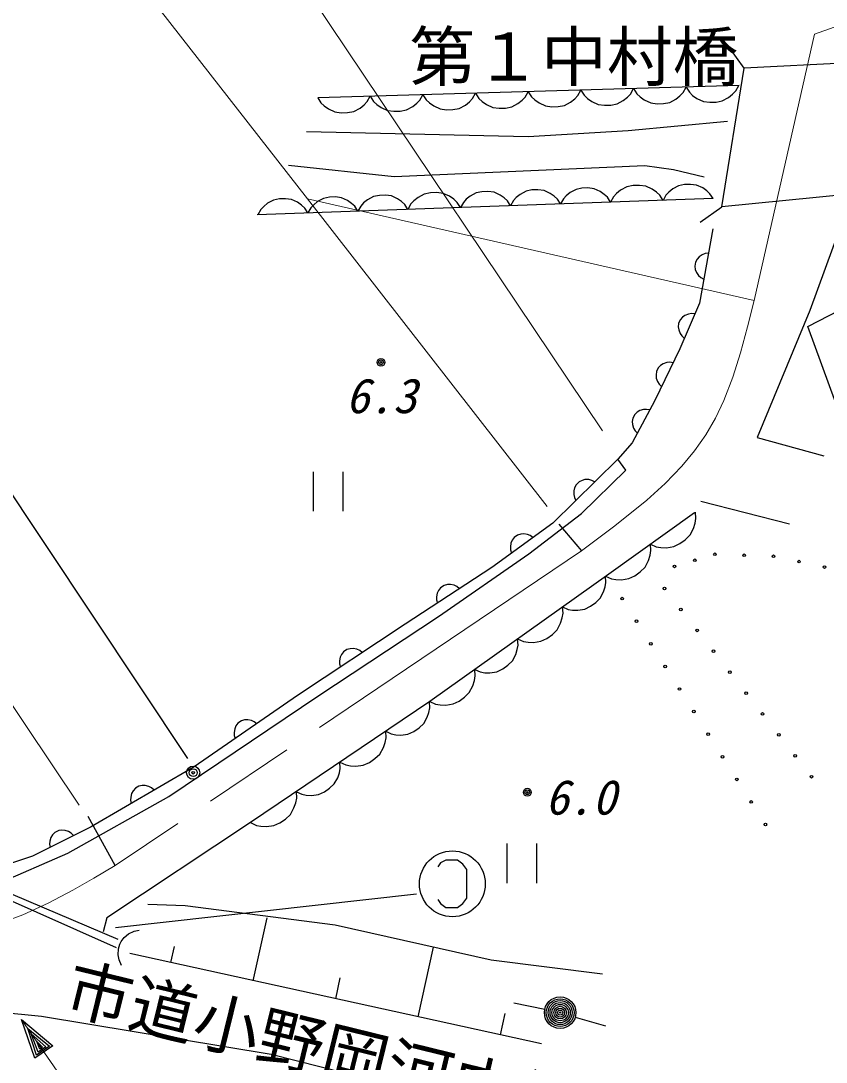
# Model space of a CAD drawing. Units: millimetres, scale not verified. Extents: x 39750 to 680000, y 20000 to 380250.
# Drawn here: x 169606 to 200196, y 264177 to 303744 of the extents above; entities that cross this region are included whole.
import ezdxf
from ezdxf.enums import TextEntityAlignment as Align

# ---------------------------------------------------------------- set-up
doc = ezdxf.new("R2010")
doc.units = ezdxf.units.MM
doc.header["$LTSCALE"] = 1000
doc.linetypes.add('CHAIN', pattern=[18.5, 12, -1.5, 3.5, -1.5])
for name, color, linetype, lineweight in [('M-BGD', 7, 'Continuous', 25), ('M-BGD-EXST', 7, 'Continuous', 25), ('M-BMK', 2, 'CHAIN', 13), ('M-STR-HTXT', 7, 'Continuous', 13), ('M-STR-STR1', 1, 'Continuous', 25), ('M-STR-STRC', 7, 'Continuous', 25)]:
    doc.layers.add(name, color=color, linetype=linetype, lineweight=lineweight)
doc.layers.add('M-BMK-HTXT', color=7, linetype='Continuous')
doc.styles.add('ＭＳ ゴシック', font='')
doc.styles.get('ＭＳ ゴシック').set_extended_font_data('MS Gothic')

msp = doc.modelspace()

# ---------------------------------------------------------------- linework, layer by layer
at = {"layer": 'M-BGD'}
for p, q in [((196898, 301282), (180881, 300822)), ((190763, 300906), (190877, 301109)), ((190877, 301109), (191003, 300913)), ((192762, 300963), (192876, 301167)), ((192876, 301167), (193002, 300970)), ((194761, 301021), (194875, 301224)), ((194875, 301224), (195001, 301027)), ((196760, 301078), (196874, 301281)), ((180881, 300822), (181007, 300626)), ((182766, 300676), (182880, 300880)), ((182880, 300880), (183006, 300683)), ((184649, 300610), (184765, 300734)), ((184765, 300734), (184879, 300937)), ((184879, 300937), (185005, 300740)), ((185005, 300740), (185128, 300624)), ((186648, 300668), (186764, 300791)), ((186764, 300791), (186878, 300994)), ((186878, 300994), (187004, 300798)), ((187004, 300798), (187127, 300681)), ((188490, 300600), (188647, 300725)), ((188647, 300725), (188763, 300848)), ((188763, 300848), (188878, 301052)), ((188878, 301052), (189003, 300855)), ((189003, 300855), (189127, 300739)), ((189127, 300739), (189290, 300623)), ((190490, 300658), (190646, 300782)), ((190646, 300782), (190763, 300906)), ((191003, 300913), (191126, 300796)), ((191126, 300796), (191289, 300681)), ((192252, 300588), (192489, 300715)), ((192489, 300715), (192645, 300840)), ((192645, 300840), (192762, 300963)), ((193002, 300970), (193125, 300854)), ((193125, 300854), (193288, 300738)), ((193288, 300738), (193532, 300625)), ((194252, 300646), (194488, 300773)), ((194488, 300773), (194644, 300897)), ((194644, 300897), (194761, 301021)), ((195001, 301027), (195124, 300911)), ((195124, 300911), (195288, 300796)), ((195288, 300796), (195531, 300683)), ((196251, 300703), (196487, 300830)), ((196487, 300830), (196644, 300955)), ((196644, 300955), (196760, 301078)), ((181007, 300626), (181130, 300509)), ((181130, 300509), (181293, 300394)), ((181293, 300394), (181537, 300281)), ((182256, 300301), (182493, 300428)), ((182493, 300428), (182649, 300553)), ((182649, 300553), (182766, 300676)), ((183006, 300683), (183129, 300567)), ((183129, 300567), (183293, 300451)), ((183293, 300451), (183536, 300338)), ((183536, 300338), (183777, 300305)), ((183777, 300305), (184017, 300312)), ((184017, 300312), (184256, 300359)), ((184256, 300359), (184492, 300486)), ((184492, 300486), (184649, 300610)), ((185128, 300624), (185292, 300509)), ((185292, 300509), (185535, 300396)), ((185535, 300396), (185776, 300362)), ((185776, 300362), (186016, 300369)), ((186016, 300369), (186255, 300416)), ((186255, 300416), (186491, 300543)), ((186491, 300543), (186648, 300668)), ((187127, 300681), (187291, 300566)), ((187291, 300566), (187534, 300453)), ((187534, 300453), (187775, 300420)), ((187775, 300420), (188015, 300427)), ((188015, 300427), (188254, 300474)), ((188254, 300474), (188490, 300600)), ((189290, 300623), (189533, 300510)), ((189533, 300510), (189774, 300477)), ((189774, 300477), (190014, 300484)), ((190014, 300484), (190253, 300531)), ((190253, 300531), (190490, 300658)), ((191289, 300681), (191533, 300568)), ((191533, 300568), (191774, 300535)), ((191774, 300535), (192014, 300542)), ((192014, 300542), (192252, 300588)), ((193532, 300625), (193773, 300592)), ((193773, 300592), (194013, 300599)), ((194013, 300599), (194252, 300646)), ((195531, 300683), (195772, 300649)), ((195772, 300649), (196012, 300656)), ((196012, 300656), (196251, 300703)), ((181537, 300281), (181778, 300248)), ((181778, 300248), (182018, 300255)), ((182018, 300255), (182256, 300301)), ((188879, 299335), (180460, 299521)), ((192673, 299570), (188879, 299335)), ((196449, 299913), (192673, 299570)), ((183792, 297812), (179773, 298246)), ((193306, 298229), (183792, 297812)), ((194396, 298086), (193306, 298229)), ((195567, 297804), (194396, 298086)), ((184929, 297162), (184693, 297034)), ((185167, 297211), (184929, 297162)), ((185407, 297219), (185167, 297211)), ((185648, 297188), (185407, 297219)), ((185892, 297076), (185648, 297188)), ((186897, 297204), (186673, 297082)), ((187123, 297250), (186897, 297204)), ((187351, 297258), (187123, 297250)), ((187580, 297228), (187351, 297258)), ((187812, 297122), (187580, 297228)), ((188572, 297149), (188424, 297030)), ((188795, 297271), (188572, 297149)), ((189022, 297317), (188795, 297271)), ((189250, 297325), (189022, 297317)), ((189479, 297295), (189250, 297325)), ((189711, 297189), (189479, 297295)), ((189867, 297081), (189711, 297189)), ((190470, 297216), (190322, 297097)), ((190694, 297338), (190470, 297216)), ((190921, 297384), (190694, 297338)), ((191149, 297392), (190921, 297384)), ((191378, 297363), (191149, 297392)), ((191610, 297257), (191378, 297363)), ((191766, 297148), (191610, 297257)), ((191884, 297038), (191766, 297148)), ((192233, 297181), (192117, 297056)), ((192388, 297306), (192233, 297181)), ((192624, 297435), (192388, 297306)), ((192862, 297483), (192624, 297435)), ((193102, 297492), (192862, 297483)), ((193344, 297460), (193102, 297492)), ((193588, 297349), (193344, 297460)), ((193752, 297234), (193588, 297349)), ((193876, 297119), (193752, 297234)), ((194220, 297235), (194110, 297117)), ((194368, 297354), (194220, 297235)), ((194592, 297476), (194368, 297354)), ((194818, 297522), (194592, 297476)), ((195046, 297530), (194818, 297522)), ((195275, 297500), (195046, 297530)), ((195507, 297395), (195275, 297500)), ((195663, 297286), (195507, 297395)), ((195781, 297176), (195663, 297286)), ((195902, 296990), (195781, 297176)), ((195902, 296990), (178582, 296377)), ((178978, 296810), (178830, 296690)), ((179201, 296932), (178978, 296810)), ((179428, 296978), (179201, 296932)), ((179656, 296986), (179428, 296978)), ((179885, 296956), (179656, 296986)), ((180117, 296850), (179885, 296956)), ((180273, 296741), (180117, 296850)), ((180729, 296757), (180619, 296639)), ((180876, 296877), (180729, 296757)), ((181100, 296999), (180876, 296877)), ((181327, 297045), (181100, 296999)), ((181555, 297053), (181327, 297045)), ((181784, 297023), (181555, 297053)), ((182016, 296917), (181784, 297023)), ((182172, 296808), (182016, 296917)), ((182290, 296699), (182172, 296808)), ((182627, 296825), (182517, 296707)), ((182775, 296944), (182627, 296825)), ((182999, 297066), (182775, 296944)), ((183226, 297112), (182999, 297066)), ((183453, 297120), (183226, 297112)), ((183683, 297090), (183453, 297120)), ((183915, 296984), (183683, 297090)), ((184070, 296876), (183915, 296984)), ((184188, 296766), (184070, 296876)), ((184309, 296580), (184188, 296766)), ((184422, 296784), (184309, 296580)), ((184538, 296908), (184422, 296784)), ((184693, 297034), (184538, 296908)), ((186057, 296962), (185892, 297076)), ((186181, 296846), (186057, 296962)), ((186308, 296651), (186181, 296846)), ((186415, 296845), (186308, 296651)), ((186525, 296963), (186415, 296845)), ((186673, 297082), (186525, 296963)), ((187968, 297014), (187812, 297122)), ((188086, 296904), (187968, 297014)), ((188207, 296718), (188086, 296904)), ((188314, 296912), (188207, 296718)), ((188424, 297030), (188314, 296912)), ((189985, 296971), (189867, 297081)), ((190105, 296785), (189985, 296971)), ((190213, 296979), (190105, 296785)), ((190322, 297097), (190213, 296979)), ((192004, 296852), (191884, 297038)), ((192117, 297056), (192004, 296852)), ((194003, 296923), (193876, 297119)), ((194110, 297117), (194003, 296923)), ((178720, 296572), (178613, 296378)), ((178830, 296690), (178720, 296572)), ((180391, 296631), (180273, 296741)), ((180511, 296446), (180391, 296631)), ((180619, 296639), (180511, 296446)), ((182410, 296513), (182290, 296699)), ((182517, 296707), (182410, 296513)), ((201028, 296724), (199572, 292739)), ((195889, 295837), (195379, 293012)), ((195373, 294777), (195296, 294689)), ((195489, 294857), (195373, 294777)), ((195598, 294898), (195489, 294857)), ((195723, 294916), (195598, 294898)), ((195235, 294578), (195207, 294420)), ((195207, 294420), (195225, 294295)), ((195296, 294689), (195235, 294578)), ((195225, 294295), (195266, 294186)), ((195266, 294186), (195347, 294070)), ((195347, 294070), (195434, 293993)), ((195434, 293993), (195545, 293932)), ((195379, 293012), (194634, 291285)), ((199495, 292126), (201258, 293045)), ((194737, 292483), (194653, 292388)), ((194832, 292551), (194737, 292483)), ((194963, 292603), (194832, 292551)), ((195079, 292618), (194963, 292603)), ((195205, 292608), (195079, 292618)), ((199572, 292739), (197579, 287911)), ((194589, 292242), (194578, 292116)), ((194578, 292116), (194594, 292000)), ((194653, 292388), (194589, 292242)), ((201258, 287298), (199495, 292126)), ((194594, 292000), (194646, 291869)), ((194646, 291869), (194714, 291774)), ((194714, 291774), (194808, 291689)), ((194634, 291285), (193692, 289323)), ((193819, 290558), (193750, 290414)), ((193907, 290649), (193819, 290558)), ((194004, 290713), (193907, 290649)), ((194138, 290760), (194004, 290713)), ((194254, 290771), (194138, 290760)), ((194379, 290755), (194254, 290771)), ((193750, 290414), (193734, 290289)), ((193734, 290289), (193745, 290172)), ((193745, 290172), (193791, 290039)), ((193791, 290039), (193856, 289942)), ((193856, 289942), (193946, 289854)), ((193692, 289323), (192829, 287715)), ((193020, 288875), (192928, 288788)), ((193120, 288935), (193020, 288875)), ((193256, 288975), (193120, 288935)), ((193372, 288981), (193256, 288975)), ((193497, 288960), (193372, 288981)), ((192852, 288647), (192831, 288522)), ((192831, 288522), (192836, 288406)), ((192928, 288788), (192852, 288647)), ((192836, 288406), (192877, 288271)), ((192877, 288271), (192937, 288170)), ((192937, 288170), (193024, 288078)), ((192829, 287715), (192279, 287087)), ((197579, 287911), (200108, 287221)), ((192279, 287087), (189812, 284660)), ((192586, 286672), (192279, 287087)), ((180705, 286607), (180705, 285107)), ((181845, 285107), (181845, 286607)), ((190899, 285024), (192586, 286672)), ((190694, 286117), (190637, 286004)), ((190808, 286229), (190694, 286117)), ((190922, 286284), (190808, 286229)), ((191035, 286312), (190922, 286284)), ((191177, 286311), (191035, 286312)), ((191290, 286281), (191177, 286311)), ((191402, 286224), (191290, 286281)), ((190607, 285891), (190606, 285750)), ((190606, 285750), (190634, 285636)), ((190637, 286004), (190607, 285891)), ((190634, 285636), (190689, 285523)), ((198808, 284620), (195436, 285478)), ((188898, 283494), (190899, 285024)), ((195191, 285049), (191941, 282719)), ((195250, 284833), (195230, 285077)), ((189812, 284660), (187497, 282973)), ((190036, 284624), (190899, 283604)), ((195157, 284457), (195220, 284658)), ((195220, 284658), (195250, 284833)), ((188342, 284108), (188269, 284005)), ((188472, 284203), (188342, 284108)), ((188592, 284241), (188472, 284203)), ((188708, 284251), (188592, 284241)), ((188848, 284230), (188708, 284251)), ((188956, 284184), (188848, 284230)), ((189059, 284111), (188956, 284184)), ((194844, 284028), (195025, 284208)), ((195025, 284208), (195157, 284457)), ((188224, 283898), (188202, 283758)), ((188202, 283758), (188212, 283642)), ((188269, 284005), (188224, 283898)), ((193540, 283614), (193521, 283858)), ((193521, 283858), (193745, 283760)), ((193745, 283760), (193921, 283730)), ((193921, 283730), (194131, 283726)), ((194131, 283726), (194409, 283769)), ((194409, 283769), (194639, 283881)), ((194639, 283881), (194844, 284028)), ((185472, 281105), (188898, 283494)), ((188212, 283642), (188250, 283522)), ((193447, 283238), (193511, 283438)), ((193511, 283438), (193540, 283614)), ((187497, 282973), (184201, 280814)), ((193135, 282808), (193315, 282989)), ((193315, 282989), (193447, 283238)), ((191941, 282719), (185136, 277876)), ((191830, 282406), (191811, 282638)), ((191811, 282638), (192036, 282540)), ((192036, 282540), (192212, 282511)), ((192212, 282511), (192422, 282506)), ((192422, 282506), (192700, 282550)), ((192700, 282550), (192929, 282662)), ((192929, 282662), (193135, 282808)), ((185552, 282201), (185473, 282102)), ((185686, 282289), (185552, 282201)), ((185808, 282321), (185686, 282289)), ((185925, 282326), (185808, 282321)), ((186063, 282297), (185925, 282326)), ((186168, 282246), (186063, 282297)), ((186267, 282167), (186168, 282246)), ((191741, 282048), (191802, 282238)), ((191802, 282238), (191830, 282406)), ((185423, 281997), (185394, 281858)), ((185394, 281858), (185398, 281742)), ((185398, 281742), (185431, 281620)), ((185473, 282102), (185423, 281997)), ((191443, 281639), (191616, 281810)), ((191616, 281810), (191741, 282048)), ((190203, 281232), (190183, 281477)), ((190183, 281477), (190397, 281383)), ((190397, 281383), (190564, 281355)), ((190564, 281355), (190764, 281351)), ((190764, 281351), (191029, 281392)), ((191029, 281392), (191248, 281499)), ((191248, 281499), (191443, 281639)), ((180881, 278084), (185472, 281105)), ((190110, 280856), (190173, 281057)), ((190173, 281057), (190203, 281232)), ((184201, 280814), (180120, 278107)), ((189797, 280427), (189978, 280608)), ((189978, 280608), (190110, 280856)), ((188492, 280024), (188474, 280257)), ((188474, 280257), (188698, 280159)), ((188698, 280159), (188874, 280130)), ((189084, 280125), (189362, 280169)), ((189362, 280169), (189592, 280281)), ((189592, 280281), (189797, 280427)), ((181862, 279766), (181784, 279667)), ((181995, 279855), (181862, 279766)), ((182117, 279888), (181995, 279855)), ((182234, 279893), (182117, 279888)), ((182372, 279865), (182234, 279893)), ((182478, 279815), (182372, 279865)), ((182577, 279737), (182478, 279815)), ((188404, 279667), (188464, 279857)), ((188464, 279857), (188492, 280024)), ((188874, 280130), (189084, 280125)), ((181734, 279561), (181706, 279423)), ((181706, 279423), (181711, 279306)), ((181784, 279667), (181734, 279561)), ((188106, 279257), (188278, 279429)), ((188278, 279429), (188404, 279667)), ((181711, 279306), (181744, 279184)), ((186865, 278851), (186845, 279095)), ((186845, 279095), (187059, 279002)), ((187059, 279002), (187227, 278974)), ((187227, 278974), (187427, 278969)), ((187427, 278969), (187692, 279011)), ((187692, 279011), (187910, 279118)), ((187910, 279118), (188106, 279257)), ((186772, 278475), (186836, 278675)), ((186836, 278675), (186865, 278851)), ((186459, 278046), (186640, 278226)), ((186640, 278226), (186772, 278475)), ((175231, 274277), (180881, 278084)), ((180120, 278107), (176196, 275400)), ((185136, 277876), (178331, 273278)), ((185138, 277635), (185125, 277868)), ((185136, 277876), (185361, 277778)), ((185361, 277778), (185536, 277749)), ((185746, 277744), (186024, 277787)), ((186024, 277787), (186254, 277900)), ((186254, 277900), (186459, 278046)), ((185040, 277280), (185105, 277469)), ((185105, 277469), (185138, 277635)), ((185536, 277749), (185746, 277744)), ((177854, 277054), (177778, 276952)), ((177986, 277144), (177854, 277054)), ((178107, 277180), (177986, 277144)), ((178223, 277187), (178107, 277180)), ((178363, 277162), (178223, 277187)), ((178469, 277113), (178363, 277162)), ((178570, 277037), (178469, 277113)), ((184732, 276879), (184908, 277046)), ((184908, 277046), (185040, 277280)), ((177730, 276846), (177704, 276707)), ((177704, 276707), (177712, 276591)), ((177712, 276591), (177747, 276469)), ((177778, 276952), (177730, 276846)), ((183481, 276504), (183468, 276749)), ((183468, 276749), (183679, 276650)), ((183679, 276650), (183846, 276618)), ((183846, 276618), (184046, 276608)), ((184046, 276608), (184312, 276643)), ((184312, 276643), (184533, 276744)), ((184533, 276744), (184732, 276879)), ((183379, 276131), (183447, 276329)), ((183447, 276329), (183481, 276504)), ((183055, 275709), (183240, 275885)), ((183240, 275885), (183379, 276131)), ((176196, 275400), (172273, 273124)), ((181740, 275340), (181728, 275573)), ((181728, 275573), (181950, 275469)), ((181950, 275469), (182125, 275436)), ((182125, 275436), (182335, 275425)), ((182335, 275425), (182614, 275462)), ((182614, 275462), (182846, 275568)), ((182846, 275568), (183055, 275709)), ((181643, 274984), (181708, 275173)), ((181708, 275173), (181740, 275340)), ((174093, 274665), (173955, 274585)), ((174217, 274691), (174093, 274665)), ((174333, 274689), (174217, 274691)), ((174470, 274653), (174333, 274689)), ((174572, 274596), (174470, 274653)), ((174667, 274513), (174572, 274596)), ((181335, 274583), (181511, 274751)), ((181511, 274751), (181643, 274984)), ((171386, 272119), (175231, 274277)), ((173778, 274251), (173776, 274135)), ((173814, 274388), (173778, 274251)), ((173871, 274490), (173814, 274388)), ((173955, 274585), (173871, 274490)), ((180050, 274034), (180084, 274209)), ((180084, 274209), (180071, 274453)), ((180071, 274453), (180282, 274355)), ((180282, 274355), (180449, 274322)), ((180449, 274322), (180648, 274313)), ((180648, 274313), (180915, 274348)), ((180915, 274348), (181136, 274449)), ((181136, 274449), (181335, 274583)), ((173776, 274135), (173802, 274011)), ((179843, 273590), (179981, 273835)), ((179981, 273835), (180050, 274034)), ((173187, 271644), (172164, 273507)), ((179449, 273273), (179658, 273414)), ((179658, 273414), (179843, 273590)), ((172273, 273124), (170052, 272002)), ((178331, 273278), (172874, 269660)), ((178331, 273278), (178553, 273174)), ((178553, 273174), (178728, 273140)), ((178728, 273140), (178937, 273130)), ((178937, 273130), (179217, 273167)), ((179217, 273167), (179449, 273273)), ((170750, 272713), (170706, 272579)), ((170812, 272812), (170750, 272713)), ((170901, 272901), (170812, 272812)), ((171044, 272974), (170901, 272901)), ((171169, 272992), (171044, 272974)), ((171285, 272984), (171169, 272992)), ((171420, 272939), (171285, 272984)), ((171519, 272877), (171420, 272939)), ((171608, 272788), (171519, 272877)), ((170706, 272579), (170697, 272462)), ((170697, 272462), (170716, 272337)), ((188066, 272481), (188066, 270981)), ((189206, 270981), (189206, 272481)), ((170052, 272002), (168168, 271374)), ((168678, 270942), (171386, 272119)), ((173235, 268521), (167258, 271186)), ((173298, 268835), (167621, 271261)), ((175852, 270118), (174430, 270167)), ((181542, 269382), (175852, 270118)), ((172874, 269660), (172729, 269127)), ((178437, 267273), (178962, 269667)), ((173527, 268910), (173701, 269057)), ((173701, 269057), (173916, 269151)), ((173916, 269151), (174104, 269192)), ((187476, 268058), (181542, 269382)), ((173366, 268655), (173420, 268762)), ((173420, 268762), (173527, 268910)), ((173299, 268252), (173312, 268480)), ((173312, 268480), (173366, 268655)), ((189389, 264870), (173743, 268303)), ((175308, 267960), (175443, 268578)), ((184695, 265900), (185277, 268549)), ((173339, 268065), (173299, 268252)), ((173433, 267850), (173339, 268065)), ((191695, 267518), (187476, 268058)), ((170394, 265910), (151043, 267826)), ((181566, 266586), (181741, 267384)), ((189504, 266182), (188329, 266425)), ((179112, 264474), (170394, 265910)), ((187825, 265213), (188004, 266030)), ((190668, 265892), (191819, 265555)), ((169627, 265797), (170826, 264802)), ((170135, 264324), (169627, 265797)), ((169866, 265451), (170693, 264783)), ((170200, 264442), (169866, 265451)), ((170003, 265254), (170560, 264764)), ((170264, 264559), (170003, 265254)), ((170826, 264802), (170135, 264324)), ((170693, 264783), (170200, 264442)), ((170207, 264958), (170427, 264745)), ((170329, 264677), (170207, 264958)), ((170560, 264764), (170264, 264559)), ((170427, 264745), (170329, 264677)), ((187063, 262462), (179112, 264474))]:
    msp.add_line(p, q, dxfattribs=at)
for centre, radius in [((183286, 290769), 150), ((183286, 290769), 90), ((183286, 290769), 30), ((195972, 283475), 50), ((197083, 283437), 50), ((198195, 283399), 50), ((194439, 283016), 50), ((195206, 283246), 50), ((199165, 283195), 50), ((200136, 282990), 50), ((194056, 282173), 50), ((192447, 281789), 50), ((194676, 281378), 50), ((192991, 280931), 50), ((195296, 280584), 50), ((193535, 280073), 50), ((195916, 279790), 50), ((194079, 279214), 50), ((196536, 278996), 50), ((194623, 278356), 50), ((197156, 278201), 50), ((195167, 277498), 50), ((197776, 277407), 50), ((195711, 276639), 50), ((198396, 276613), 50), ((196256, 275781), 50), ((199017, 275819), 50), ((176154, 275176), 250), ((176154, 275176), 150), ((176154, 275176), 50), ((199637, 275024), 50), ((196800, 274923), 50), ((188845, 274432), 150), ((188845, 274432), 90), ((188845, 274432), 30), ((197344, 274064), 50), ((197888, 273206), 50), ((190092, 266060), 600), ((190092, 266060), 528), ((190092, 266060), 456), ((190092, 266060), 384), ((190092, 266060), 312), ((190092, 266060), 240), ((190092, 266060), 168), ((190092, 266060), 96), ((190092, 266060), 24)]:
    msp.add_circle(centre, radius, dxfattribs=at)
at = {"layer": 'M-BGD-EXST'}
for p, q in [((185748, 271854), (185548, 271754)), ((186198, 271854), (185748, 271854)), ((186398, 271704), (186198, 271854)), ((185548, 271754), (185448, 271604)), ((186548, 271504), (186398, 271704)), ((186548, 270404), (186548, 271504)), ((184632, 270559), (173204, 269284)), ((185448, 270354), (185548, 270204)), ((186398, 270204), (186548, 270404)), ((185548, 270204), (185748, 270054)), ((185748, 270054), (186198, 270054)), ((186198, 270054), (186398, 270204))]:
    msp.add_line(p, q, dxfattribs=at)
msp.add_circle((185998, 270954), 1250, dxfattribs=at)
at = {"layer": 'M-BMK'}
for p, q in [((199754, 303239), (197458, 293120)), ((190899, 283604), (173187, 271644))]:
    msp.add_line(p, q, dxfattribs=at)
for points in [[(199754, 303239), (203613, 304595), (207450, 306008), (210657, 307275), (213847, 308586)], [(190899, 283604), (192170, 284551), (193387, 285534), (194078, 286163), (194718, 286825), (195199, 287404), (195630, 288016), (195995, 288647), (196314, 289319), (196656, 290207), (196946, 291129), (197210, 292113), (197458, 293120)], [(161624, 269314), (163209, 269131), (164781, 269009), (165731, 268992), (166669, 269035), (167426, 269125), (168181, 269276), (168940, 269497), (169686, 269778), (170638, 270213), (171586, 270713), (172383, 271169), (173187, 271644)]]:
    msp.add_lwpolyline(points, dxfattribs=at)
at = {"layer": 'M-STR-HTXT'}
for p, q in [((191696, 288170), (171440, 318379)), ((180501, 296984), (172222, 307578)), ((197458, 293120), (180501, 296984)), ((180501, 296984), (189604, 285291)), ((171821, 273948), (163392, 286493)), ((169627, 265797), (182861, 246668))]:
    msp.add_line(p, q, dxfattribs=at)
at = {"layer": 'M-STR-STR1'}
for p, q in [((197085, 301949), (196501, 302760)), ((196227, 296676), (197085, 301949)), ((202051, 302194), (197085, 301949)), ((201193, 297167), (196227, 296676)), ((195416, 296092), (196227, 296676))]:
    msp.add_line(p, q, dxfattribs=at)
at = {"layer": 'M-STR-STRC'}
msp.add_line((161864, 296853), (175941, 275714), dxfattribs=at)

# ---------------------------------------------------------------- texts
at = {"layer": 'M-BGD', "style": 'ＭＳ ゴシック', "oblique": 15}
for s, p in [('6.3', (181942, 288440)), ('6.0', (189519, 273186))]:
    msp.add_text(s, height=1320, dxfattribs=at).set_placement(p, align=Align.BOTTOM_LEFT)
at = {"layer": 'M-BMK-HTXT', "style": 'ＭＳ ゴシック'}
msp.add_text('市道小野岡河内線', height=1833, rotation=346.2, dxfattribs=at).set_placement((171036, 265637), align=Align.BOTTOM_LEFT)
at = {"layer": 'M-STR-STR1', "style": 'ＭＳ ゴシック'}
msp.add_text('第１中村橋', height=1833, dxfattribs=at).set_placement((184364, 300916), align=Align.BOTTOM_LEFT)

doc.saveas('drawing.dxf')
